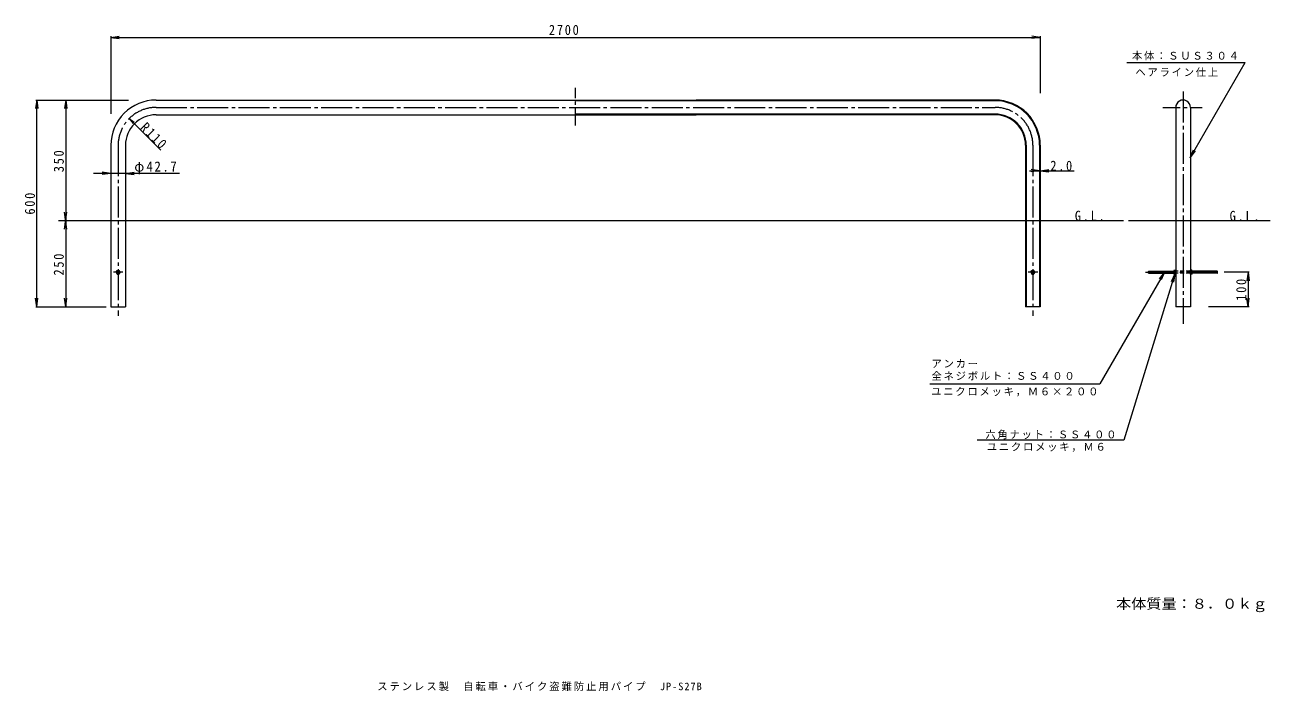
# Model space of a CAD drawing. Units: millimetres, scale not verified. Extents: x -1759 to 1858, y -1349 to 585.
import ezdxf
from ezdxf.enums import TextEntityAlignment as Align

# ---------------------------------------------------------------- set-up
doc = ezdxf.new("R2010")
doc.units = ezdxf.units.MM
doc.header["$LTSCALE"] = 10
for name, pattern in [('CHAIN1', [8, 5, -1, 1, -1]), ('CHAIN2', [12, 9, -1, 1, -1]), ('DASHED1', [1.8, 1.2, -0.6]), ('DASHED2', [3, 2, -1])]:
    doc.linetypes.add(name, pattern=pattern)
for name, color, linetype, lineweight in [('A-0', 3, 'Continuous', 9), ('A-5', 7, 'Continuous', 9), ('A-F', 7, 'Continuous', 9)]:
    doc.layers.add(name, color=color, linetype=linetype, lineweight=lineweight)
doc.layers.add('A-4', color=2, linetype='Continuous')
doc.layers.add('F-5', color=7, linetype='Continuous')
doc.styles.add('ＭＳ ゴシック', font='')
doc.styles.get('ＭＳ ゴシック').set_extended_font_data('MS Gothic')

msp = doc.modelspace()

# ---------------------------------------------------------------- linework, layer by layer
at = {"layer": 'A-0'}
for p, q in [((-1378.39, 367.13), (190.26, 367.12)), ((1058.91, 367.13), (190.26, 367.12)), ((-1378.39, 324.43), (190.26, 324.42)), ((1058.91, 324.43), (190.26, 324.42)), ((-1467.04, 235.78), (-1467.04, -232.88)), ((1147.56, 235.78), (1147.56, -232.87)), ((1190.26, 235.78), (1190.26, -232.87))]:
    msp.add_line(p, q, dxfattribs=at)
at = {"layer": 'A-0', "color": 4, "linetype": 'CHAIN2'}
msp.add_line((1605.1, 392.12), (1605.1, -282.97), dxfattribs=at)
at = {"layer": 'A-0'}
for centre, radius, start, end in [((-1378.39, 235.78), 131.35, 89.99974, 180), ((1058.91, 235.78), 131.35, 0, 90.00026), ((1605.1, 345.78), 21.35, 0.0004, 180.0004), ((-1378.39, 235.78), 88.65, 89.99971, 180), ((1058.91, 235.78), 88.65, 0, 90.00029)]:
    msp.add_arc(centre, radius, start, end, dxfattribs=at)
at = {"layer": 'A-0', "color": 4, "linetype": 'CHAIN2'}
for centre, start, end in [((-1378.39, 235.78), 89.99969, 180), ((1058.91, 235.78), 0, 90.00031)]:
    msp.add_arc(centre, 110, start, end, dxfattribs=at)
at = {"layer": 'A-5'}
for p, q in [((-1509.74, 549.24), (-1484.95, 552.51)), ((-1509.74, 552.24), (-1509.74, 327.64)), ((-1509.74, 549.24), (-1484.95, 545.98)), ((-1509.74, 549.24), (1190.26, 549.24)), ((1190.26, 549.24), (1165.47, 552.51)), ((1190.26, 549.24), (1165.47, 545.98)), ((1190.26, 552.24), (1190.26, 387.12)), ((1441.54, 476.06), (1785.4, 476.06)), ((1625.72, 199.48), (1785.4, 476.06)), ((-1724.78, 367.13), (-1728.05, 342.34)), ((-1727.78, 367.13), (-1458.27, 367.13)), ((-1724.78, -232.88), (-1724.78, 367.13)), ((-1724.78, 367.13), (-1721.52, 342.34)), ((-1640.81, 367.13), (-1644.07, 342.34)), ((-1640.81, 367.13), (-1640.81, -232.88)), ((-1640.81, 367.13), (-1637.54, 342.34)), ((1625.72, 199.48), (1635.29, 222.58)), ((1625.72, 199.48), (1640.94, 219.32)), ((-1509.74, 190.04), (-1509.74, 151.21)), ((-1467.04, 190.04), (-1467.04, 151.21)), ((-1310.09, 154.21), (-1559.74, 154.21)), ((-1509.74, 154.21), (-1534.53, 157.47)), ((-1509.74, 154.21), (-1534.53, 150.94)), ((-1467.04, 154.21), (-1442.25, 157.47)), ((-1467.04, 154.21), (-1442.25, 150.94)), ((1159.17, 162.04), (1288.81, 162.04)), ((1188.26, 162.04), (1163.47, 165.3)), ((1188.26, 162.04), (1163.47, 158.78)), ((1188.26, 165.04), (1188.26, 150.25)), ((1190.26, 162.04), (1215.05, 165.3)), ((1190.26, 165.04), (1190.26, 150.25)), ((1190.26, 162.04), (1215.05, 158.78)), ((-1644.07, -7.66), (-1637.54, 41.91)), ((-1637.54, -7.66), (-1644.07, 41.91)), ((-1661.2, 17.13), (1431.88, 17.13)), ((1446.36, 17.13), (1857.91, 17.13)), ((-1494.14, -132.88), (-1491.26, -127.88)), ((-1491.26, -127.88), (-1485.53, -127.88)), ((-1482.64, -132.88), (-1485.53, -127.88)), ((-1482.64, -132.88), (-1485.53, -137.88)), ((1551.32, -132.07), (1363.65, -457.11)), ((1581.2, -137.39), (1432.68, -620.59)), ((1505.1, -130.41), (1578.75, -130.41)), ((1505.64, -135.87), (1505.1, -135.33)), ((1505.1, -135.33), (1578.75, -135.33)), ((1505.64, -135.87), (1578.75, -135.87)), ((1551.32, -132.07), (1536.1, -151.9)), ((1551.32, -132.07), (1541.75, -155.16)), ((1581.2, -137.39), (1570.79, -160.13)), ((1581.2, -137.39), (1577.03, -162.05)), ((1578.75, -137.18), (1578.75, -128.57)), ((1579.24, -127.12), (1583.75, -127.12)), ((1579.24, -130.01), (1583.75, -130.01)), ((1579.24, -135.74), (1583.75, -135.74)), ((1579.24, -138.62), (1583.75, -138.62)), ((1583.75, -138.62), (1583.75, -127.12)), ((1626.45, -138.62), (1626.45, -127.12)), ((1630.96, -127.12), (1626.45, -127.12)), ((1630.96, -130.01), (1626.45, -130.01)), ((1630.96, -135.74), (1626.45, -135.74)), ((1630.96, -138.62), (1626.45, -138.62)), ((1631.45, -137.18), (1631.45, -128.57)), ((1705.1, -135.33), (1631.45, -135.33)), ((1704.56, -135.87), (1631.45, -135.87)), ((1705.1, -130.41), (1704.56, -129.87)), ((1704.56, -135.87), (1705.1, -135.33)), ((1797.01, -132.87), (1724.54, -132.87)), ((1794.01, -132.87), (1790.74, -157.66)), ((1794.01, -132.87), (1794.01, -232.87)), ((1794.01, -132.87), (1797.27, -157.66)), ((-1724.78, -232.88), (-1728.05, -208.1)), ((-1724.78, -232.88), (-1721.52, -208.1)), ((-1640.81, -232.88), (-1644.07, -208.1)), ((-1640.81, -232.88), (-1637.54, -208.1)), ((1794.01, -232.87), (1790.74, -208.09)), ((1794.01, -232.87), (1797.27, -208.09)), ((-1727.78, -232.88), (-1522.78, -232.88)), ((1797.01, -232.87), (1679.01, -232.87)), ((869.07, -457.11), (1363.65, -457.11)), ((1432.68, -620.59), (1007.42, -620.59))]:
    msp.add_line(p, q, dxfattribs=at)
at = {"layer": 'A-5', "color": 4, "linetype": 'CHAIN1'}
for p, q in [((-159.74, 293.05), (-159.8, 402.61)), ((1546.54, 345.78), (1660.66, 345.78))]:
    msp.add_line(p, q, dxfattribs=at)
at = {"layer": 'A-5', "color": 4}
for p, q in [((1058.91, 365.13), (-159.78, 365.12)), ((1058.91, 326.43), (-159.76, 326.42)), ((1149.56, 235.78), (1149.56, -232.87)), ((1188.26, 235.78), (1188.26, -232.87))]:
    msp.add_line(p, q, dxfattribs=at)
at = {"layer": 'A-5', "color": 4, "linetype": 'CHAIN2'}
for p, q in [((-1378.39, 345.78), (1058.91, 345.78)), ((-1488.39, 235.78), (-1488.39, -259.45)), ((1168.91, 235.78), (1168.91, -259.42)), ((-1474.36, -132.88), (-1502.1, -132.88)), ((1182.94, -132.87), (1155.2, -132.87)), ((1495.93, -132.87), (1714.76, -132.87))]:
    msp.add_line(p, q, dxfattribs=at)
at = {"layer": 'A-5', "color": 3}
for p, q in [((1583.75, 345.78), (1583.75, 17.13)), ((1626.45, 345.78), (1626.45, 17.13)), ((-1509.74, 235.78), (-1509.74, -232.88)), ((1583.75, 17.13), (1583.75, -232.87)), ((1626.45, 17.13), (1626.45, -232.87)), ((-1509.74, -232.88), (-1467.04, -232.88)), ((1190.26, -232.87), (1147.56, -232.87)), ((1626.45, -232.87), (1583.75, -232.87))]:
    msp.add_line(p, q, dxfattribs=at)
at = {"layer": 'A-5', "linetype": 'DASHED2'}
for p, q in [((1163.16, -132.87), (1166.04, -127.87)), ((1166.04, -127.87), (1171.77, -127.87)), ((1174.66, -132.87), (1171.77, -127.87)), ((1174.66, -132.87), (1171.77, -137.87))]:
    msp.add_line(p, q, dxfattribs=at)
at = {"layer": 'A-5', "linetype": 'DASHED1'}
for p, q in [((1626.45, -129.87), (1583.75, -129.87)), ((1626.45, -135.87), (1583.75, -135.87))]:
    msp.add_line(p, q, dxfattribs=at)
at = {"layer": 'A-5'}
for points in [[(-1494.14, -132.88), (-1491.26, -137.88), (-1485.53, -137.88)], [(1505.1, -135.33), (1505.1, -130.41), (1505.64, -129.87)], [(1505.64, -135.87), (1505.64, -129.87), (1578.75, -129.87)], [(1704.56, -135.87), (1704.56, -129.87), (1631.45, -129.87)], [(1705.1, -135.33), (1705.1, -130.41), (1631.45, -130.41)]]:
    msp.add_lwpolyline(points, dxfattribs=at)
at = {"layer": 'A-5', "linetype": 'DASHED2'}
msp.add_lwpolyline([(1163.16, -132.87), (1166.04, -137.87), (1171.77, -137.87)], dxfattribs=at)
at = {"layer": 'A-5'}
for centre, radius in [((-1488.37, -132.88), 5), ((-1488.39, -132.88), 3), ((-1488.39, -132.88), 2.46), ((1168.91, -132.87), 3), ((1168.91, -132.87), 2.46)]:
    msp.add_circle(centre, radius, dxfattribs=at)
at = {"layer": 'A-5', "color": 4}
msp.add_circle((1168.91, -132.87), 4, dxfattribs=at)
for radius, end in [(129.35, 90.00026), (90.65, 90.00029)]:
    msp.add_arc((1058.91, 235.78), radius, 0, end, dxfattribs=at)
at = {"layer": 'A-5'}
for centre, radius, start, end in [((1581.12, -128.57), 2.37, 142.44278, 217.55722), ((1587.35, -132.87), 8.6, 160.548, 199.452), ((1581.12, -137.18), 2.37, 142.44278, 217.55722), ((1629.08, -128.57), 2.37, 322.44278, 37.55722), ((1622.85, -132.87), 8.6, 340.548, 19.452), ((1629.08, -137.18), 2.37, 322.44278, 37.55722)]:
    msp.add_arc(centre, radius, start, end, dxfattribs=at)
at = {"layer": 'A-F'}
for p, q in [((-1456.17, 313.56), (-1441.89, 302.6)), ((-1456.17, 313.56), (-1445.21, 299.28)), ((-1364.66, 222.05), (-1456.17, 313.56)), ((-1467.04, 145.9), (-1467.04, 144.1))]:
    msp.add_line(p, q, dxfattribs=at)

# ---------------------------------------------------------------- texts
at = {"layer": 'A-4', "insert": (1789.01, -215.37), "char_height": 29.33, "attachment_point": 7, "rotation": 90, "style": 'ＭＳ ゴシック'}
msp.add_mtext('\\T1.27;\\W0.9;100', dxfattribs=at)
at = {"layer": 'A-5', "color": 2, "style": 'ＭＳ ゴシック', "width": 1.1}
msp.add_text('本体質量：８．０ｋｇ', height=29.33, dxfattribs=at).set_placement((1410.39, -1118.72), align=Align.BOTTOM_LEFT)
at = {"layer": 'A-5', "color": 2, "char_height": 29.33, "attachment_point": 7, "style": 'ＭＳ ゴシック'}
for s, insert in [('\\T1.28;\\W0.9;2700', (-237.05, 555.89)), ('\\T1.22;\\W0.95;φ42.7', (-1441.34, 151.68)), ('\\T1.27;\\W0.9;2.0', (1219.55, 161.46)), ('\\T1.28;\\W0.9;G.L.', (1290.72, 16.04)), ('\\T1.28;\\W0.9;G.L.', (1740.39, 15.66))]:
    msp.add_mtext(s, dxfattribs=dict(at, insert=insert))
at = {"layer": 'A-5', "char_height": 21.99, "attachment_point": 7, "style": 'ＭＳ ゴシック'}
for s, insert in [('\\T1.17;本体：ＳＵＳ３０４', (1456.63, 482.16)), ('\\T1.17;ヘアライン仕上', (1466.65, 434.55)), ('\\T1.17;アンカー', (874.32, -410.29)), ('\\T1.17;全ネジボルト：ＳＳ４００', (874.32, -446.6)), ('\\T1.17;ユニクロメッキ，Ｍ６×２００', (873.29, -493.47)), ('\\T1.17;六角ナット：ＳＳ４００', (1030.87, -617.71)), ('\\T1.17;ユニクロメッキ，Ｍ６', (1034.91, -654.07))]:
    msp.add_mtext(s, dxfattribs=dict(at, insert=insert))
at = {"layer": 'A-5', "color": 2, "char_height": 29.33, "attachment_point": 7, "rotation": 90, "style": 'ＭＳ ゴシック'}
for s, insert in [('\\T1.27;\\W0.9;350', (-1645.81, 157.71)), ('\\T1.27;\\W0.9;600', (-1729.78, 34.62)), ('\\T1.27;\\W0.9;250', (-1645.81, -142.29))]:
    msp.add_mtext(s, dxfattribs=dict(at, insert=insert))
at = {"layer": 'A-F', "color": 2, "insert": (-1426.83, 284.57), "char_height": 29.33, "attachment_point": 7, "rotation": 315, "style": 'ＭＳ ゴシック'}
msp.add_mtext('\\T1.28;\\W0.9;R110', dxfattribs=at)
at = {"layer": 'F-5', "insert": (-735.74, -1348.92), "char_height": 21.99, "attachment_point": 7, "style": 'ＭＳ ゴシック'}
msp.add_mtext('\\T1.19;ステンレス製\u3000自転車・バイク盗難防止用パイプ\u3000JP-S27B', dxfattribs=at)

doc.saveas('drawing.dxf')
